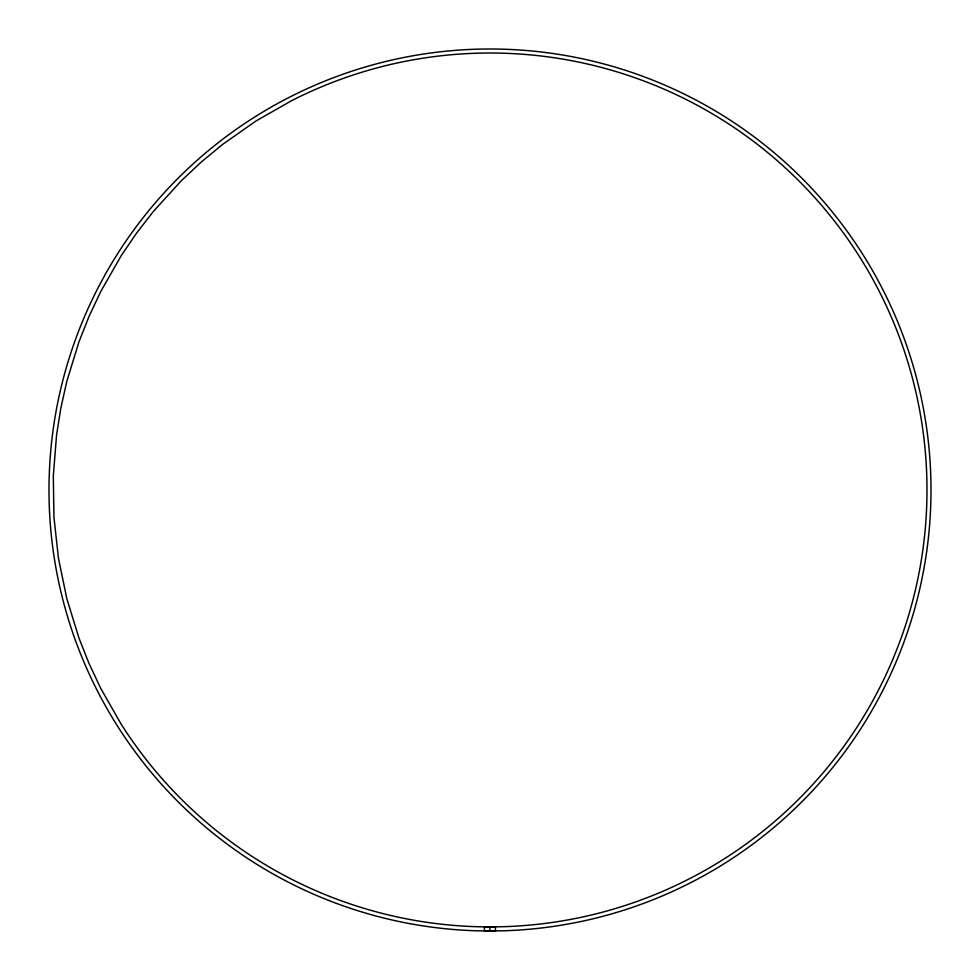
<?xml version="1.0" encoding="UTF-8"?>
<svg xmlns="http://www.w3.org/2000/svg" width="980" height="980" viewBox="0 0 980 980"><rect width="100%" height="100%" fill="white"/><g stroke="black" fill="none" stroke-linecap="round" stroke-linejoin="round"><path stroke-width="1.47" d="M489.927 931L503.781 930.78A441 441 0 0 0 869.628 265.58A441 441 0 0 0 110.446 265.445A441 441 0 0 0 476.072 930.78L489.927 931L489.927 926.909L476.194 926.688A436.945 436.945 0 0 1 121.055 723.987L100.683 688.279L89.008 663.448L78.902 637.919L66.812 598.584L58.469 558.269L53.949 517.354L53.312 476.109L56.558 435.071L60.858 407.962L66.848 381.183L78.963 341.836L89.045 316.405L100.732 291.575L121.177 255.731L136.563 233.118L153.444 211.349L181.153 180.908L201.169 162.117L222.325 144.624L256.013 120.969L291.783 100.585A436.945 436.945 0 0 1 913.287 381.404A436.945 436.945 0 0 1 503.647 926.688L489.927 926.909M484.414 926.823L484.414 931L495.439 931L495.439 926.823L484.414 926.909"/></g></svg>
